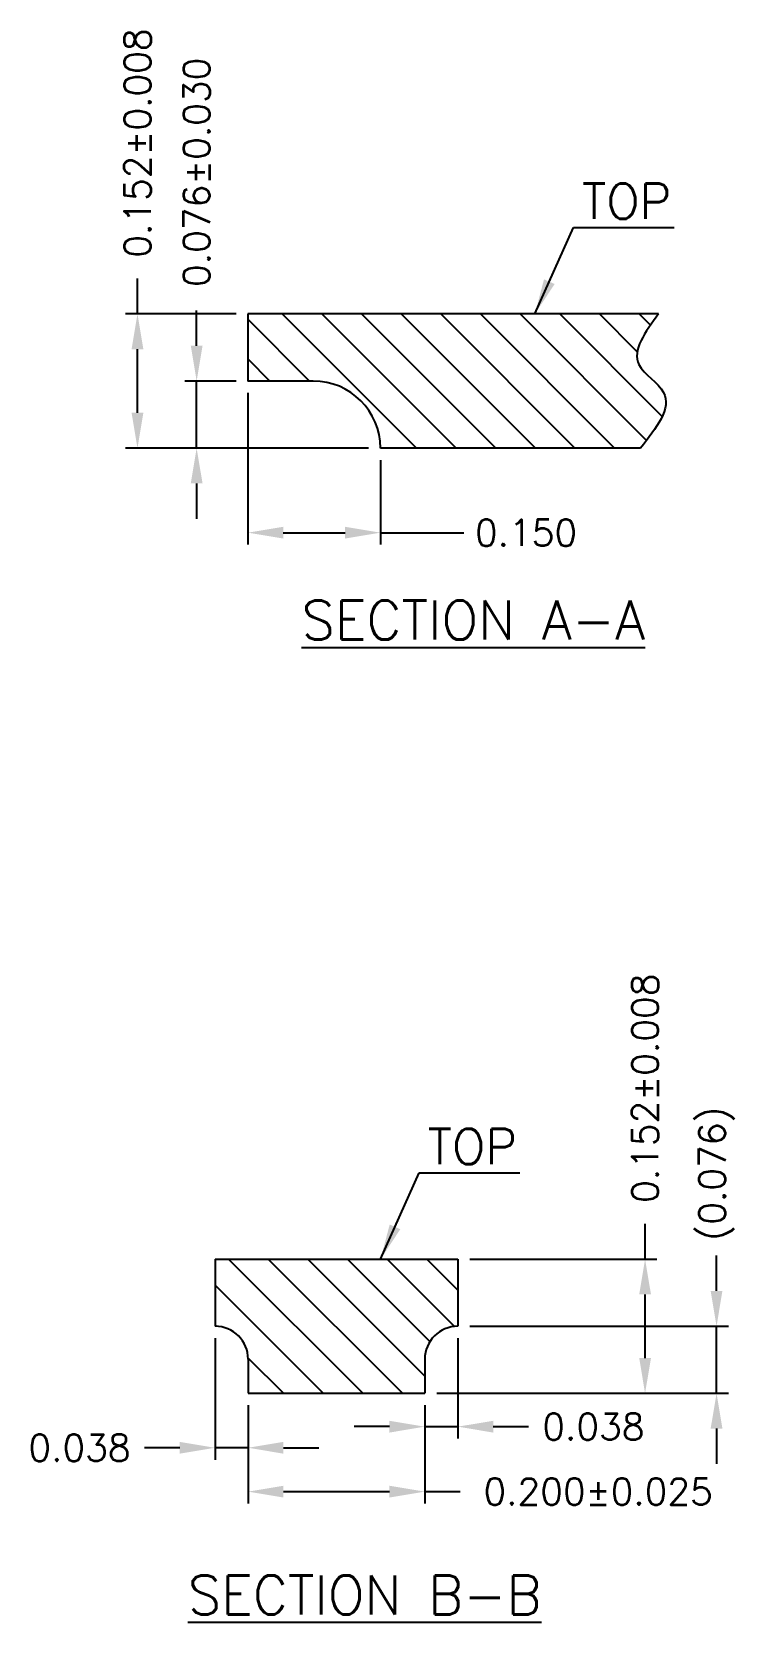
# Model space of a CAD drawing. Header units: millimetres. Extents: x 417 to 425.65, y 88.35 to 94.29.
# Drawn here: x 424.055 to 425.646, y 90.686 to 94.288 of the extents above; entities that cross this region are included whole.
import ezdxf

# ---------------------------------------------------------------- set-up
doc = ezdxf.new("R2010")
doc.units = ezdxf.units.MM
doc.header["$LTSCALE"] = 0.5
doc.header["$PDMODE"] = 98
doc.styles.add('SIMPLEX', font='simplex.shx', dxfattribs={"bigfont": 'AllInOneBig.shx'})
doc.dimstyles.new('SHEET3', dxfattribs={"dimtxt": 0.06, "dimasz": 0.08, "dimexe": 0.027, "dimexo": 0.027, "dimgap": 0.027, "dimtad": 1, "dimdec": 3, "dimrnd": 5e-06, "dimzin": 1, "dimtxsty": 'SIMPLEX', "dimcen": 0.1905, "dimclrd": 256, "dimclre": 256, "dimclrt": 256, "dimazin": 3, "dimtp": 0.03, "dimtm": 0.05, "dimtfac": 0.8, "dimtdec": 3, "dimtmove": 0, "dimatfit": 3, "dimfxl": 0.05, "dimtzin": 4, "dimlwd": -1, "dimlwe": -1})

# ---------------------------------------------------------------- blocks, each defined once
blk = doc.blocks.new('*D73')
at = {"ltscale": 0.1, "transparency": 16777216}
for p, q in [((424.2941, 93.6494), (424.2941, 93.7294)), ((424.5173, 93.6494), (424.2671, 93.6494)), ((424.2941, 93.4254), (424.2941, 93.5694)), ((424.8173, 93.3454), (424.2671, 93.3454))]:
    blk.add_line(p, q, dxfattribs=at)
for points in [[(424.2807, 93.5694), (424.3074, 93.5694), (424.2941, 93.6494)], [(424.2807, 93.4254), (424.3074, 93.4254), (424.2941, 93.3454)]]:
    blk.add_solid(points, dxfattribs=at)
at = {"layer": 'Defpoints', "color": 0, "ltscale": 0.1, "transparency": 16777216}
for p in [(424.2941, 93.6494), (424.5443, 93.6494), (424.8443, 93.3454)]:
    blk.add_point(p, dxfattribs=at)
at = {"ltscale": 0.1, "transparency": 16777216, "insert": (424.2941, 94.0364), "char_height": 0.06, "attachment_point": 5, "rotation": 90, "style": 'SIMPLEX'}
blk.add_mtext('\\A1;0.152%%P0.008', dxfattribs=at)
blk = doc.blocks.new('*D74')
at = {"ltscale": 0.1, "transparency": 16777216}
for p, q in [((424.4281, 93.5774), (424.4281, 93.6574)), ((424.5173, 93.4974), (424.4011, 93.4974)), ((424.4281, 93.3454), (424.4281, 93.4974)), ((424.8173, 93.3454), (424.4011, 93.3454)), ((424.4281, 93.2654), (424.4281, 93.1854))]:
    blk.add_line(p, q, dxfattribs=at)
for points in [[(424.4148, 93.5774), (424.4415, 93.5774), (424.4281, 93.4974)], [(424.4148, 93.2654), (424.4415, 93.2654), (424.4281, 93.3454)]]:
    blk.add_solid(points, dxfattribs=at)
at = {"layer": 'Defpoints', "color": 0, "ltscale": 0.1, "transparency": 16777216}
for p in [(424.4281, 93.4974), (424.5443, 93.4974), (424.8443, 93.3454)]:
    blk.add_point(p, dxfattribs=at)
at = {"ltscale": 0.1, "transparency": 16777216, "insert": (424.4281, 93.9701), "char_height": 0.06, "attachment_point": 5, "rotation": 90, "style": 'SIMPLEX'}
blk.add_mtext('\\A1;0.076%%P0.030', dxfattribs=at)
blk = doc.blocks.new('*D75')
at = {"ltscale": 0.1, "transparency": 16777216}
for p, q in [((424.5443, 93.4704), (424.5443, 93.1269)), ((424.8443, 93.3184), (424.8443, 93.1269)), ((424.6243, 93.1539), (424.7643, 93.1539)), ((424.8443, 93.1539), (425.033, 93.1539))]:
    blk.add_line(p, q, dxfattribs=at)
for points in [[(424.6243, 93.1672), (424.6243, 93.1406), (424.5443, 93.1539)], [(424.7643, 93.1672), (424.7643, 93.1406), (424.8443, 93.1539)]]:
    blk.add_solid(points, dxfattribs=at)
at = {"layer": 'Defpoints', "color": 0, "ltscale": 0.1, "transparency": 16777216}
for p in [(424.5443, 93.4974), (424.8443, 93.3454), (424.5443, 93.1539)]:
    blk.add_point(p, dxfattribs=at)
at = {"ltscale": 0.1, "transparency": 16777216, "insert": (425.1743, 93.1539), "char_height": 0.06, "attachment_point": 5, "style": 'SIMPLEX'}
blk.add_mtext('\\A1;0.150', dxfattribs=at)
blk = doc.blocks.new('*D76')
at = {"ltscale": 0.1, "transparency": 16777216}
for p, q in [((424.4698, 91.3296), (424.4698, 91.0543)), ((424.5448, 91.1776), (424.5448, 91.0543)), ((424.3898, 91.0813), (424.3098, 91.0813)), ((424.5448, 91.0813), (424.4698, 91.0813)), ((424.6248, 91.0813), (424.7048, 91.0813))]:
    blk.add_line(p, q, dxfattribs=at)
for points in [[(424.3898, 91.0946), (424.3898, 91.0679), (424.4698, 91.0813)], [(424.6248, 91.0946), (424.6248, 91.0679), (424.5448, 91.0813)]]:
    blk.add_solid(points, dxfattribs=at)
at = {"layer": 'Defpoints', "color": 0, "ltscale": 0.1, "transparency": 16777216}
for p in [(424.4698, 91.3566), (424.5448, 91.2046), (424.4698, 91.0813)]:
    blk.add_point(p, dxfattribs=at)
at = {"ltscale": 0.1, "transparency": 16777216, "insert": (424.1628, 91.0813), "char_height": 0.06, "attachment_point": 5, "style": 'SIMPLEX'}
blk.add_mtext('\\A1;0.038', dxfattribs=at)
blk = doc.blocks.new('*D77')
at = {"ltscale": 0.1, "transparency": 16777216}
for p, q in [((425.0198, 91.3296), (425.0198, 91.1021)), ((424.9448, 91.1776), (424.9448, 91.1021)), ((424.8648, 91.1291), (424.7848, 91.1291)), ((424.9448, 91.1291), (425.0198, 91.1291)), ((425.0998, 91.1291), (425.1798, 91.1291))]:
    blk.add_line(p, q, dxfattribs=at)
for points in [[(424.8648, 91.1424), (424.8648, 91.1157), (424.9448, 91.1291)], [(425.0998, 91.1424), (425.0998, 91.1157), (425.0198, 91.1291)]]:
    blk.add_solid(points, dxfattribs=at)
at = {"layer": 'Defpoints', "color": 0, "ltscale": 0.1, "transparency": 16777216}
for p in [(425.0198, 91.3566), (424.9448, 91.2046), (425.0198, 91.1291)]:
    blk.add_point(p, dxfattribs=at)
at = {"ltscale": 0.1, "transparency": 16777216, "insert": (425.3268, 91.1291), "char_height": 0.06, "attachment_point": 5, "style": 'SIMPLEX'}
blk.add_mtext('\\A1;0.038', dxfattribs=at)
blk = doc.blocks.new('*D78')
at = {"ltscale": 0.1, "transparency": 16777216}
for p, q in [((424.5448, 91.1776), (424.5448, 90.9549)), ((424.9448, 91.1776), (424.9448, 90.9549)), ((424.6248, 90.9819), (424.8648, 90.9819)), ((424.9448, 90.9819), (425.0248, 90.9819))]:
    blk.add_line(p, q, dxfattribs=at)
for points in [[(424.6248, 90.9953), (424.6248, 90.9686), (424.5448, 90.9819)], [(424.8648, 90.9953), (424.8648, 90.9686), (424.9448, 90.9819)]]:
    blk.add_solid(points, dxfattribs=at)
at = {"layer": 'Defpoints', "color": 0, "ltscale": 0.1, "transparency": 16777216}
for p in [(424.5448, 91.2046), (424.9448, 91.2046), (424.9448, 90.9819)]:
    blk.add_point(p, dxfattribs=at)
at = {"ltscale": 0.1, "transparency": 16777216, "insert": (425.3375, 90.9819), "char_height": 0.06, "attachment_point": 5, "style": 'SIMPLEX'}
blk.add_mtext('\\A1;0.200%%P0.025', dxfattribs=at)
blk = doc.blocks.new('*D79')
at = {"ltscale": 0.1, "transparency": 16777216}
for p, q in [((425.6057, 91.4366), (425.6057, 91.5166)), ((425.0468, 91.3566), (425.6327, 91.3566)), ((425.6057, 91.2046), (425.6057, 91.3566)), ((424.9718, 91.2046), (425.6327, 91.2046)), ((425.6057, 91.1246), (425.6057, 91.0446))]:
    blk.add_line(p, q, dxfattribs=at)
for points in [[(425.5923, 91.4366), (425.619, 91.4366), (425.6057, 91.3566)], [(425.5923, 91.1246), (425.619, 91.1246), (425.6057, 91.2046)]]:
    blk.add_solid(points, dxfattribs=at)
at = {"layer": 'Defpoints', "color": 0, "ltscale": 0.1, "transparency": 16777216}
for p in [(425.0198, 91.3566), (425.6057, 91.3566), (424.9448, 91.2046)]:
    blk.add_point(p, dxfattribs=at)
at = {"ltscale": 0.1, "transparency": 16777216, "insert": (425.6057, 91.7022), "char_height": 0.06, "attachment_point": 5, "rotation": 90, "style": 'SIMPLEX'}
blk.add_mtext('\\A1;(0.076)', dxfattribs=at)
blk = doc.blocks.new('*D80')
at = {"ltscale": 0.1, "transparency": 16777216}
for p, q in [((425.4438, 91.5086), (425.4438, 91.5886)), ((425.0468, 91.5086), (425.4708, 91.5086)), ((425.4438, 91.2846), (425.4438, 91.4286)), ((424.9718, 91.2046), (425.4708, 91.2046))]:
    blk.add_line(p, q, dxfattribs=at)
for points in [[(425.4305, 91.4286), (425.4572, 91.4286), (425.4438, 91.5086)], [(425.4305, 91.2846), (425.4572, 91.2846), (425.4438, 91.2046)]]:
    blk.add_solid(points, dxfattribs=at)
at = {"layer": 'Defpoints', "color": 0, "ltscale": 0.1, "transparency": 16777216}
for p in [(425.0198, 91.5086), (425.4438, 91.5086), (424.9448, 91.2046)]:
    blk.add_point(p, dxfattribs=at)
at = {"ltscale": 0.1, "transparency": 16777216, "insert": (425.4438, 91.8956), "char_height": 0.06, "attachment_point": 5, "rotation": 90, "style": 'SIMPLEX'}
blk.add_mtext('\\A1;0.152%%P0.008', dxfattribs=at)

msp = doc.modelspace()

# ---------------------------------------------------------------- hatches: boundary and pattern name
at = {"ltscale": 0.1}
h = msp.add_hatch(dxfattribs=at)
h.set_pattern_fill('ANSI31', color=256, scale=0.02, angle=90)
h.set_pattern_definition([(135, (420.714567, 93.42569), (-0.0449013, -0.0449013), [])])
edge = h.paths.add_edge_path()
edge.add_spline(control_points=[(425.4336, 93.3454), (425.4692, 93.3906), (425.5267, 93.4636), (425.3932, 93.5394), (425.444, 93.6084), (425.4743, 93.6494)], knot_values=[0, 0, 0, 0, 0.136638, 0.220499, 0.343505, 0.343505, 0.343505, 0.343505], degree=3, periodic=0)
edge.add_line((425.4743, 93.6494), (424.5443, 93.6494))
edge.add_line((424.5443, 93.6494), (424.5443, 93.4974))
edge.add_line((424.5443, 93.4974), (424.6923, 93.4974))
edge.add_arc((424.6923, 93.3454), 0.152, 360, 90, ccw=False)
edge.add_line((424.8443, 93.3454), (425.4336, 93.3454))
h = msp.add_hatch(dxfattribs=at)
h.set_pattern_fill('ANSI31', color=256, scale=0.02, angle=90)
h.set_pattern_definition([(135, (419.73303, 92.863326), (-0.0449013, -0.0449013), [])])
h.paths.add_polyline_path([(424.4698, 91.5086), (424.4698, 91.3566, -0.414214), (424.5448, 91.2816), (424.5448, 91.2046), (424.9448, 91.2046), (424.9448, 91.2816, -0.414214), (425.0198, 91.3566), (425.0198, 91.5086)])

# ---------------------------------------------------------------- linework, layer by layer
at = {"color": 0, "ltscale": 0.1}
for p, q in [((424.5443, 93.6494), (424.5443, 93.4974)), ((425.4743, 93.6494), (424.5443, 93.6494)), ((424.6923, 93.4974), (424.5443, 93.4974)), ((425.4336, 93.3454), (424.8443, 93.3454)), ((424.4698, 91.5086), (425.0198, 91.5086)), ((424.5448, 91.2046), (424.9448, 91.2046))]:
    msp.add_line(p, q, dxfattribs=at)
at = {"ltscale": 0.1}
for p, q in [((424.4698, 91.5086), (424.4698, 91.3566)), ((425.0198, 91.5086), (425.0198, 91.3566)), ((424.5448, 91.2816), (424.5448, 91.2046)), ((424.9448, 91.2816), (424.9448, 91.2046))]:
    msp.add_line(p, q, dxfattribs=at)
at = {"color": 0, "ltscale": 0.1}
msp.add_arc((424.6923, 93.3454), 0.152, 0, 90, dxfattribs=at)
at = {"ltscale": 0.1}
for centre, start, end in [((424.4698, 91.2816), 0, 90), ((425.0198, 91.2816), 90, 180)]:
    msp.add_arc(centre, 0.075, start, end, dxfattribs=at)
at = {"color": 0, "ltscale": 0.1}
msp.add_open_spline([(425.4743, 93.6494), (425.444, 93.6084), (425.3932, 93.5394), (425.5267, 93.4636), (425.4692, 93.3906), (425.4336, 93.3454)], degree=3, knots=[0, 0, 0, 0, 0.123006, 0.2068674, 0.3435049, 0.3435049, 0.3435049, 0.3435049], dxfattribs=at)

# ---------------------------------------------------------------- texts
at = {"color": 0, "ltscale": 0.1, "char_height": 0.08, "attachment_point": 1, "style": 'SIMPLEX'}
for insert in [(425.3011, 93.9445), (424.9516, 91.8038)]:
    msp.add_mtext_dynamic_manual_height_columns('TOP', width=0.131646, gutter_width=12.5, heights=[0], dxfattribs=dict(at, insert=insert))
at = {"color": 0, "linetype": 'ByBlock', "char_height": 0.08823, "attachment_point": 5, "style": 'SIMPLEX'}
for s, insert in [('{\\LSECTION A-A}', (425.0547, 92.9559)), ('{\\LSECTION B-B}', (424.8086, 90.748))]:
    msp.add_mtext(s, dxfattribs=dict(at, insert=insert))

# ---------------------------------------------------------------- dimensions: what is measured, and where the dimension line sits
at = {"color": 0, "ltscale": 0.1}
for base, p2, text, picture, middle in [((424.2941, 93.6494), (424.5443, 93.6494), '0.152%%P0.008', '*D73', (424.2941, 94.0364)), ((424.4281, 93.4974), (424.5443, 93.4974), '0.076%%P0.030', '*D74', (424.4281, 93.9701))]:
    dim = msp.add_linear_dim(base=base, p1=(424.8443, 93.3454), p2=p2, angle=90, text=text, dimstyle='SHEET3', override={"dimtol": 0, "dimlim": 0, "dimtp": 0.03, "dimtm": 0.05, "dimtfac": 0.8, "dimtdec": 3, "dimtolj": 1, "dimtzin": 4}, dxfattribs=at)
    dim.commit()
    dim.dimension.update_dxf_attribs({"geometry": picture, "text_midpoint": middle})
dim = msp.add_linear_dim(base=(424.5443, 93.1539), p1=(424.8443, 93.3454), p2=(424.5443, 93.4974), angle=0, text='0.150', dimstyle='SHEET3', override={"dimtol": 0, "dimlim": 0, "dimtp": 0.03, "dimtm": 0.05, "dimtfac": 0.8, "dimtdec": 3, "dimtolj": 1, "dimtzin": 4}, dxfattribs=at)
dim.commit()
dim.dimension.update_dxf_attribs({"geometry": '*D75', "text_midpoint": (425.1743, 93.1539), "dimtype": 160})
at = {"ltscale": 0.1}
for base, p2, text, picture, middle in [((425.4438, 91.5086), (425.0198, 91.5086), '0.152%%P0.008', '*D80', (425.4438, 91.8956)), ((425.6057, 91.3566), (425.0198, 91.3566), '(0.076)', '*D79', (425.6057, 91.7022))]:
    dim = msp.add_linear_dim(base=base, p1=(424.9448, 91.2046), p2=p2, angle=90, text=text, dimstyle='SHEET3', override={"dimtol": 0, "dimlim": 0, "dimtp": 0.03, "dimtm": 0.05, "dimtfac": 0.8, "dimtdec": 3, "dimtolj": 1, "dimtzin": 4}, dxfattribs=at)
    dim.commit()
    dim.dimension.update_dxf_attribs({"geometry": picture, "text_midpoint": middle})
for base, p1, p2, text, picture, middle in [((424.4698, 91.0813), (424.5448, 91.2046), (424.4698, 91.3566), '0.038', '*D76', (424.1628, 91.0813)), ((425.0198, 91.1291), (424.9448, 91.2046), (425.0198, 91.3566), '0.038', '*D77', (425.3268, 91.1291)), ((424.9448, 90.9819), (424.5448, 91.2046), (424.9448, 91.2046), '0.200%%P0.025', '*D78', (425.3375, 90.9819))]:
    dim = msp.add_linear_dim(base=base, p1=p1, p2=p2, text=text, dimstyle='SHEET3', override={"dimtol": 0, "dimlim": 0, "dimtp": 0.03, "dimtm": 0.05, "dimtfac": 0.8, "dimtdec": 3, "dimtolj": 1, "dimtzin": 4}, dxfattribs=at)
    dim.commit()
    dim.dimension.update_dxf_attribs({"geometry": picture, "text_midpoint": middle})

# ---------------------------------------------------------------- leaders
at = {"color": 0, "ltscale": 0.1}
for points in [[(425.1943, 93.6494), (425.2815, 93.8448), (425.5097, 93.8448)], [(424.8448, 91.5086), (424.932, 91.7041), (425.1602, 91.7041)]]:
    msp.add_leader(points, dimstyle='SHEET3', dxfattribs=at)

doc.saveas('drawing.dxf')
